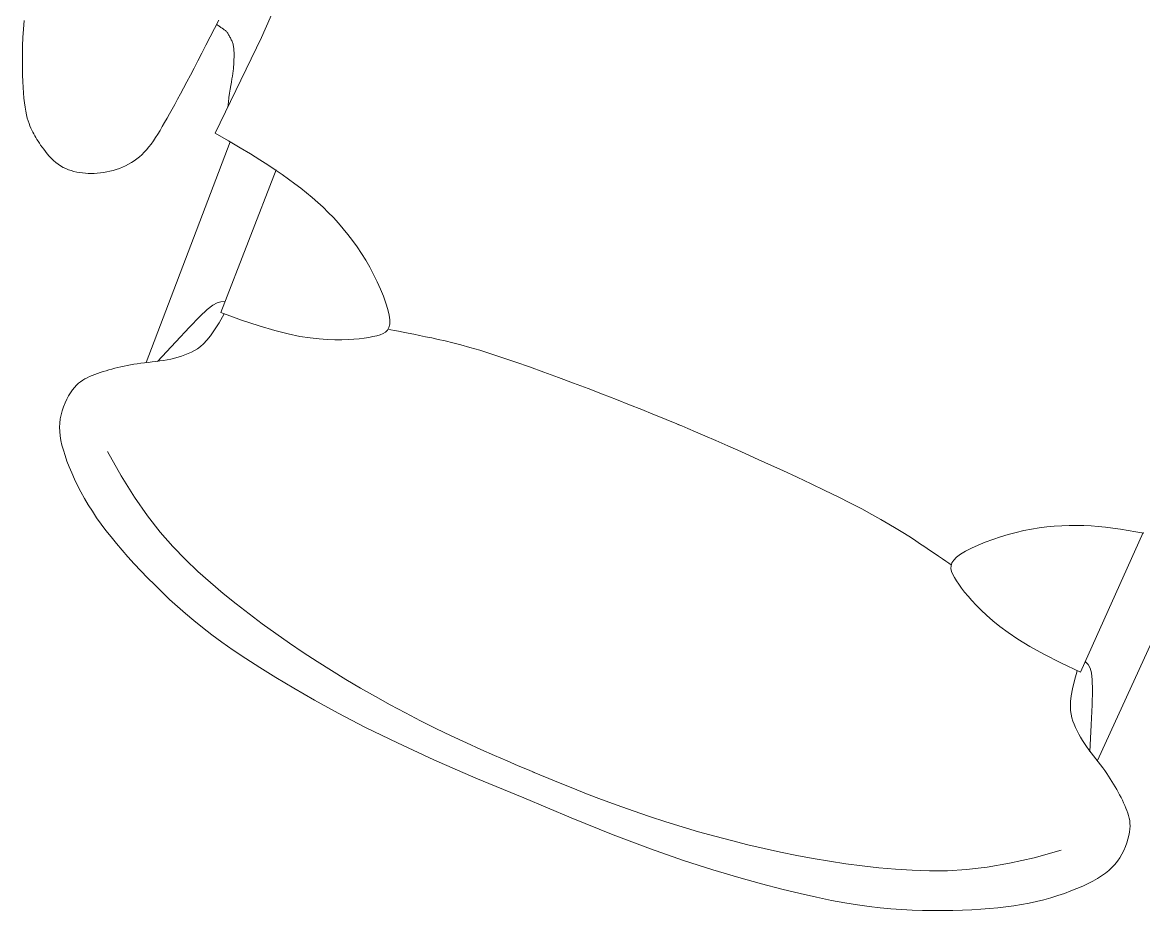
# Model space of a CAD drawing. Header units: millimetres. Extents: x 580 to 1830, y 656 to 1501.
# Drawn here: x 657.77 to 674.58, y 1296.35 to 1309.67 of the extents above; entities that cross this region are included whole.
import ezdxf

# ---------------------------------------------------------------- set-up
doc = ezdxf.new("R2010")
doc.units = ezdxf.units.MM
doc.layers.add('mobiliario', color=253, linetype='Continuous', lineweight=15)

# ---------------------------------------------------------------- blocks, each defined once
blk = doc.blocks.new('bloque nuevo reunion')
at = {"color": 253}
for p, q in [((0.92395, -2.02533, 0), (0.89425, -2.09389, 0)), ((0.80779, -2.09082, 0), (0.80802, -2.08767, 0)), ((0.87868, -2.08757, 0), (0.87711, -2.0906, 0)), ((0.80763, -2.09388, 0), (0.80779, -2.09082, 0)), ((0.87711, -2.0906, 0), (0.87556, -2.09362, 0)), ((0.87793, -2.08902, 0), (0.87818, -2.08922, 0)), ((0.87818, -2.08922, 0), (0.87844, -2.08942, 0)), ((0.87844, -2.08942, 0), (0.87869, -2.08962, 0)), ((0.87869, -2.08962, 0), (0.87894, -2.08981, 0)), ((0.87894, -2.08981, 0), (0.87919, -2.08999, 0)), ((0.87919, -2.08999, 0), (0.87943, -2.09016, 0)), ((0.87943, -2.09016, 0), (0.87966, -2.09032, 0)), ((0.87966, -2.09032, 0), (0.87989, -2.09047, 0)), ((0.87989, -2.09047, 0), (0.88011, -2.09061, 0)), ((0.88011, -2.09061, 0), (0.88032, -2.09074, 0)), ((0.88032, -2.09074, 0), (0.88052, -2.09087, 0)), ((0.88052, -2.09087, 0), (0.88072, -2.091, 0)), ((0.88072, -2.091, 0), (0.88091, -2.09113, 0)), ((0.88091, -2.09113, 0), (0.8811, -2.09127, 0)), ((0.8811, -2.09127, 0), (0.88128, -2.09143, 0)), ((0.88128, -2.09143, 0), (0.88145, -2.09161, 0)), ((0.88145, -2.09161, 0), (0.88163, -2.09181, 0)), ((0.88163, -2.09181, 0), (0.8818, -2.09203, 0)), ((0.8818, -2.09203, 0), (0.88196, -2.09227, 0)), ((0.80751, -2.09684, 0), (0.80763, -2.09388, 0)), ((0.87556, -2.09362, 0), (0.87404, -2.09659, 0)), ((0.89425, -2.09389, 0), (0.87745, -2.12859, 0)), ((0.88196, -2.09227, 0), (0.88212, -2.09253, 0)), ((0.88212, -2.09253, 0), (0.88229, -2.09281, 0)), ((0.88229, -2.09281, 0), (0.88245, -2.09309, 0)), ((0.88245, -2.09309, 0), (0.88261, -2.09339, 0)), ((0.88261, -2.09339, 0), (0.88277, -2.09369, 0)), ((0.88277, -2.09369, 0), (0.88293, -2.09399, 0)), ((0.88293, -2.09399, 0), (0.88309, -2.0943, 0)), ((0.88309, -2.0943, 0), (0.88324, -2.09462, 0)), ((0.88324, -2.09462, 0), (0.88339, -2.09494, 0)), ((0.88339, -2.09494, 0), (0.88353, -2.09527, 0)), ((0.88353, -2.09527, 0), (0.88367, -2.0956, 0)), ((0.88367, -2.0956, 0), (0.88378, -2.09594, 0)), ((0.88378, -2.09594, 0), (0.88389, -2.09629, 0)), ((0.80743, -2.10243, 0), (0.80745, -2.0997, 0)), ((0.80745, -2.0997, 0), (0.80751, -2.09684, 0)), ((0.87255, -2.09949, 0), (0.87111, -2.1023, 0)), ((0.87404, -2.09659, 0), (0.87255, -2.09949, 0)), ((0.88389, -2.09629, 0), (0.88398, -2.09665, 0)), ((0.88398, -2.09665, 0), (0.88405, -2.09701, 0)), ((0.88405, -2.09701, 0), (0.88411, -2.09737, 0)), ((0.88411, -2.09737, 0), (0.88415, -2.09774, 0)), ((0.88415, -2.09774, 0), (0.88419, -2.0981, 0)), ((0.88419, -2.0981, 0), (0.88421, -2.09845, 0)), ((0.88421, -2.09845, 0), (0.88423, -2.0988, 0)), ((0.88423, -2.0988, 0), (0.88425, -2.09914, 0)), ((0.88425, -2.09914, 0), (0.88425, -2.09947, 0)), ((0.88425, -2.09947, 0), (0.88426, -2.0998, 0)), ((0.88426, -2.10012, 0), (0.88425, -2.10046, 0)), ((0.88426, -2.0998, 0), (0.88426, -2.10012, 0)), ((0.80745, -2.10503, 0), (0.80743, -2.10243, 0)), ((0.87111, -2.1023, 0), (0.86972, -2.105, 0)), ((0.88412, -2.10374, 0), (0.88407, -2.10442, 0)), ((0.88416, -2.10313, 0), (0.88412, -2.10374, 0)), ((0.88419, -2.10257, 0), (0.88416, -2.10313, 0)), ((0.88421, -2.10207, 0), (0.88419, -2.10257, 0)), ((0.88422, -2.10161, 0), (0.88421, -2.10207, 0)), ((0.88424, -2.1012, 0), (0.88422, -2.10161, 0)), ((0.88425, -2.10082, 0), (0.88424, -2.1012, 0)), ((0.88425, -2.10046, 0), (0.88425, -2.10082, 0)), ((0.8075, -2.10749, 0), (0.80745, -2.10503, 0)), ((0.80757, -2.1098, 0), (0.8075, -2.10749, 0)), ((0.86839, -2.10756, 0), (0.86714, -2.10995, 0)), ((0.86972, -2.105, 0), (0.86839, -2.10756, 0)), ((0.88366, -2.10782, 0), (0.88349, -2.10887, 0)), ((0.8838, -2.10686, 0), (0.88366, -2.10782, 0)), ((0.88392, -2.10597, 0), (0.8838, -2.10686, 0)), ((0.88401, -2.10516, 0), (0.88392, -2.10597, 0)), ((0.88407, -2.10442, 0), (0.88401, -2.10516, 0)), ((0.80768, -2.11196, 0), (0.80757, -2.1098, 0)), ((0.80781, -2.11398, 0), (0.80768, -2.11196, 0)), ((0.86595, -2.1122, 0), (0.86482, -2.1143, 0)), ((0.86714, -2.10995, 0), (0.86595, -2.1122, 0)), ((0.88307, -2.11125, 0), (0.88285, -2.11259, 0)), ((0.88329, -2.11001, 0), (0.88307, -2.11125, 0)), ((0.88349, -2.10887, 0), (0.88329, -2.11001, 0)), ((0.80797, -2.11586, 0), (0.80781, -2.11398, 0)), ((0.80816, -2.11758, 0), (0.80797, -2.11586, 0)), ((0.86374, -2.11628, 0), (0.86272, -2.11814, 0)), ((0.86482, -2.1143, 0), (0.86374, -2.11628, 0)), ((0.8824, -2.11562, 0), (0.88219, -2.11733, 0)), ((0.88262, -2.11404, 0), (0.8824, -2.11562, 0)), ((0.88285, -2.11259, 0), (0.88262, -2.11404, 0)), ((0.80837, -2.11917, 0), (0.80816, -2.11758, 0)), ((0.80862, -2.12061, 0), (0.80837, -2.11917, 0)), ((0.86175, -2.1199, 0), (0.86081, -2.12157, 0)), ((0.86272, -2.11814, 0), (0.86175, -2.1199, 0)), ((0.88219, -2.11733, 0), (0.88201, -2.11917, 0)), ((0.80888, -2.1219, 0), (0.80862, -2.12061, 0)), ((0.80918, -2.12307, 0), (0.80888, -2.1219, 0)), ((0.80949, -2.12412, 0), (0.80918, -2.12307, 0)), ((0.80982, -2.12507, 0), (0.80949, -2.12412, 0)), ((0.85992, -2.12317, 0), (0.85905, -2.1247, 0)), ((0.86081, -2.12157, 0), (0.85992, -2.12317, 0)), ((0.81016, -2.12594, 0), (0.80982, -2.12507, 0)), ((0.81051, -2.12674, 0), (0.81016, -2.12594, 0)), ((0.81087, -2.12748, 0), (0.81051, -2.12674, 0)), ((0.81122, -2.12819, 0), (0.81087, -2.12748, 0)), ((0.81158, -2.12886, 0), (0.81122, -2.12819, 0)), ((0.85739, -2.12757, 0), (0.85658, -2.1289, 0)), ((0.85821, -2.12617, 0), (0.85739, -2.12757, 0)), ((0.85905, -2.1247, 0), (0.85821, -2.12617, 0)), ((0.87745, -2.12859, 0), (0.88225, -2.13137, 0)), ((0.81194, -2.12953, 0), (0.81158, -2.12886, 0)), ((0.81232, -2.13018, 0), (0.81194, -2.12953, 0)), ((0.81271, -2.13084, 0), (0.81232, -2.13018, 0)), ((0.81313, -2.1315, 0), (0.81271, -2.13084, 0)), ((0.81357, -2.13219, 0), (0.81313, -2.1315, 0)), ((0.81405, -2.1329, 0), (0.81357, -2.13219, 0)), ((0.88282, -2.13167, 0), (0.85233, -2.21184, 0)), ((0.85417, -2.13251, 0), (0.85336, -2.13358, 0)), ((0.85498, -2.13138, 0), (0.85417, -2.13251, 0)), ((0.85578, -2.13017, 0), (0.85498, -2.13138, 0)), ((0.85658, -2.1289, 0), (0.85578, -2.13017, 0)), ((0.88225, -2.13137, 0), (0.88649, -2.13387, 0)), ((0.81458, -2.13364, 0), (0.81405, -2.1329, 0)), ((0.81515, -2.13443, 0), (0.81458, -2.13364, 0)), ((0.81577, -2.13524, 0), (0.81515, -2.13443, 0)), ((0.81643, -2.13606, 0), (0.81577, -2.13524, 0)), ((0.81714, -2.13689, 0), (0.81643, -2.13606, 0)), ((0.8508, -2.13639, 0), (0.84989, -2.1372, 0)), ((0.85167, -2.13552, 0), (0.8508, -2.13639, 0)), ((0.85252, -2.13458, 0), (0.85167, -2.13552, 0)), ((0.85336, -2.13358, 0), (0.85252, -2.13458, 0)), ((0.88649, -2.13387, 0), (0.89024, -2.13613, 0)), ((0.89024, -2.13613, 0), (0.89356, -2.1382, 0)), ((0.81789, -2.1377, 0), (0.81714, -2.13689, 0)), ((0.81868, -2.13847, 0), (0.81789, -2.1377, 0)), ((0.8195, -2.1392, 0), (0.81868, -2.13847, 0)), ((0.82036, -2.13987, 0), (0.8195, -2.1392, 0)), ((0.82125, -2.14046, 0), (0.82036, -2.13987, 0)), ((0.82218, -2.14099, 0), (0.82125, -2.14046, 0)), ((0.8449, -2.14041, 0), (0.84379, -2.1409, 0)), ((0.84597, -2.13987, 0), (0.8449, -2.14041, 0)), ((0.847, -2.13928, 0), (0.84597, -2.13987, 0)), ((0.848, -2.13864, 0), (0.847, -2.13928, 0)), ((0.84896, -2.13795, 0), (0.848, -2.13864, 0)), ((0.84989, -2.1372, 0), (0.84896, -2.13795, 0)), ((0.89356, -2.1382, 0), (0.89653, -2.14011, 0)), ((0.89653, -2.14011, 0), (0.89922, -2.1419, 0)), ((0.82313, -2.14144, 0), (0.82218, -2.14099, 0)), ((0.8241, -2.14183, 0), (0.82313, -2.14144, 0)), ((0.82509, -2.14216, 0), (0.8241, -2.14183, 0)), ((0.82611, -2.14245, 0), (0.82509, -2.14216, 0)), ((0.82713, -2.14268, 0), (0.82611, -2.14245, 0)), ((0.82817, -2.14286, 0), (0.82713, -2.14268, 0)), ((0.82922, -2.14301, 0), (0.82817, -2.14286, 0)), ((0.83027, -2.14312, 0), (0.82922, -2.14301, 0)), ((0.83134, -2.14318, 0), (0.83027, -2.14312, 0)), ((0.83242, -2.1432, 0), (0.83134, -2.14318, 0)), ((0.83351, -2.14318, 0), (0.83242, -2.1432, 0)), ((0.83462, -2.14312, 0), (0.83351, -2.14318, 0)), ((0.83574, -2.14301, 0), (0.83462, -2.14312, 0)), ((0.83687, -2.14285, 0), (0.83574, -2.14301, 0)), ((0.83803, -2.14265, 0), (0.83687, -2.14285, 0)), ((0.83919, -2.14239, 0), (0.83803, -2.14265, 0)), ((0.84035, -2.14209, 0), (0.83919, -2.14239, 0)), ((0.84151, -2.14174, 0), (0.84035, -2.14209, 0)), ((0.84266, -2.14135, 0), (0.84151, -2.14174, 0)), ((0.84379, -2.1409, 0), (0.84266, -2.14135, 0)), ((0.8795, -2.19374, 0), (0.89957, -2.14192, 0)), ((0.89922, -2.1419, 0), (0.90169, -2.14361, 0)), ((0.90169, -2.14361, 0), (0.90402, -2.14528, 0)), ((0.90402, -2.14528, 0), (0.90627, -2.14694, 0)), ((0.90627, -2.14694, 0), (0.90845, -2.1486, 0)), ((0.90845, -2.1486, 0), (0.91056, -2.15028, 0)), ((0.91056, -2.15028, 0), (0.91261, -2.15198, 0)), ((0.91261, -2.15198, 0), (0.91461, -2.15372, 0)), ((0.91461, -2.15372, 0), (0.91655, -2.1555, 0)), ((0.91655, -2.1555, 0), (0.91845, -2.15734, 0)), ((0.91845, -2.15734, 0), (0.92031, -2.15924, 0)), ((0.92031, -2.15924, 0), (0.92212, -2.16121, 0)), ((0.92212, -2.16121, 0), (0.92389, -2.16326, 0)), ((0.92389, -2.16326, 0), (0.92562, -2.16539, 0)), ((0.92562, -2.16539, 0), (0.92731, -2.1676, 0)), ((0.92731, -2.1676, 0), (0.92894, -2.16989, 0)), ((0.92894, -2.16989, 0), (0.93051, -2.17227, 0)), ((0.93051, -2.17227, 0), (0.93204, -2.17472, 0)), ((0.93204, -2.17472, 0), (0.9335, -2.17727, 0)), ((0.9335, -2.17727, 0), (0.93489, -2.1799, 0)), ((0.93489, -2.1799, 0), (0.9362, -2.18256, 0)), ((0.9362, -2.18256, 0), (0.9374, -2.18521, 0)), ((0.9374, -2.18521, 0), (0.93845, -2.18779, 0)), ((0.88106, -2.18971, 0), (0.8795, -2.18982, 0)), ((0.93845, -2.18779, 0), (0.93934, -2.19025, 0)), ((0.87452, -2.19258, 0), (0.87181, -2.19517, 0)), ((0.87651, -2.191, 0), (0.87452, -2.19258, 0)), ((0.87808, -2.19016, 0), (0.87651, -2.191, 0)), ((0.8795, -2.18982, 0), (0.87808, -2.19016, 0)), ((0.88692, -2.19644, 0), (0.8795, -2.19374, 0)), ((0.93934, -2.19025, 0), (0.94004, -2.19255, 0)), ((0.94004, -2.19255, 0), (0.94052, -2.19462, 0)), ((0.87181, -2.19517, 0), (0.8681, -2.19902, 0)), ((0.87717, -2.20001, 0), (0.87881, -2.19739, 0)), ((0.87881, -2.19739, 0), (0.88068, -2.19418, 0)), ((0.89339, -2.19859, 0), (0.88692, -2.19644, 0)), ((0.94052, -2.19462, 0), (0.94077, -2.19641, 0)), ((0.94077, -2.19641, 0), (0.94075, -2.1979, 0)), ((0.8681, -2.19902, 0), (0.86309, -2.20438, 0)), ((0.87571, -2.20211, 0), (0.87717, -2.20001, 0)), ((0.89902, -2.20024, 0), (0.89339, -2.19859, 0)), ((0.9039, -2.20147, 0), (0.89902, -2.20024, 0)), ((0.90815, -2.20235, 0), (0.9039, -2.20147, 0)), ((0.93729, -2.2018, 0), (0.93605, -2.20215, 0)), ((0.93837, -2.20136, 0), (0.93729, -2.2018, 0)), ((0.93928, -2.20079, 0), (0.93837, -2.20136, 0)), ((0.93999, -2.20005, 0), (0.93928, -2.20079, 0)), ((0.94048, -2.1991, 0), (0.93999, -2.20005, 0)), ((0.94014, -2.19975, 0), (0.9412, -2.19996, 0)), ((0.94075, -2.1979, 0), (0.94048, -2.1991, 0)), ((0.9412, -2.19996, 0), (0.94249, -2.20021, 0)), ((0.94249, -2.20021, 0), (0.94398, -2.20051, 0)), ((0.94398, -2.20051, 0), (0.94566, -2.20084, 0)), ((0.94566, -2.20084, 0), (0.9475, -2.20121, 0)), ((0.9475, -2.20121, 0), (0.94948, -2.20161, 0)), ((0.94948, -2.20161, 0), (0.95157, -2.20203, 0)), ((0.86309, -2.20438, 0), (0.8565, -2.21151, 0)), ((0.87206, -2.20606, 0), (0.87319, -2.20505, 0)), ((0.87319, -2.20505, 0), (0.87439, -2.20376, 0)), ((0.87439, -2.20376, 0), (0.87571, -2.20211, 0)), ((0.91187, -2.20293, 0), (0.90815, -2.20235, 0)), ((0.91515, -2.20329, 0), (0.91187, -2.20293, 0)), ((0.91811, -2.20348, 0), (0.91515, -2.20329, 0)), ((0.92083, -2.20357, 0), (0.91811, -2.20348, 0)), ((0.92334, -2.20358, 0), (0.92083, -2.20357, 0)), ((0.92565, -2.20352, 0), (0.92334, -2.20358, 0)), ((0.92777, -2.20339, 0), (0.92565, -2.20352, 0)), ((0.92973, -2.20321, 0), (0.92777, -2.20339, 0)), ((0.93152, -2.20299, 0), (0.92973, -2.20321, 0)), ((0.93316, -2.20273, 0), (0.93152, -2.20299, 0)), ((0.93467, -2.20245, 0), (0.93316, -2.20273, 0)), ((0.93605, -2.20215, 0), (0.93467, -2.20245, 0)), ((0.95157, -2.20203, 0), (0.95375, -2.20248, 0)), ((0.95375, -2.20248, 0), (0.956, -2.20294, 0)), ((0.956, -2.20294, 0), (0.95837, -2.20345, 0)), ((0.95837, -2.20345, 0), (0.96089, -2.20402, 0)), ((0.96089, -2.20402, 0), (0.96362, -2.20468, 0)), ((0.96362, -2.20468, 0), (0.96659, -2.20545, 0)), ((0.96659, -2.20545, 0), (0.96985, -2.20636, 0)), ((0.86267, -2.21027, 0), (0.86395, -2.20993, 0)), ((0.86395, -2.20993, 0), (0.8652, -2.20954, 0)), ((0.8652, -2.20954, 0), (0.86642, -2.20911, 0)), ((0.86642, -2.20911, 0), (0.86761, -2.20863, 0)), ((0.86761, -2.20863, 0), (0.86876, -2.20809, 0)), ((0.86876, -2.20809, 0), (0.86988, -2.2075, 0)), ((0.86988, -2.2075, 0), (0.87097, -2.20685, 0)), ((0.87097, -2.20685, 0), (0.87206, -2.20606, 0)), ((0.96985, -2.20636, 0), (0.97345, -2.20742, 0)), ((0.97345, -2.20742, 0), (0.97743, -2.20866, 0)), ((0.97743, -2.20866, 0), (0.98182, -2.21011, 0)), ((0.83991, -2.21424, 0), (0.84099, -2.21395, 0)), ((0.84099, -2.21395, 0), (0.84208, -2.21368, 0)), ((0.84208, -2.21368, 0), (0.84318, -2.21342, 0)), ((0.84318, -2.21342, 0), (0.84431, -2.21317, 0)), ((0.84431, -2.21317, 0), (0.84546, -2.21293, 0)), ((0.84546, -2.21293, 0), (0.84664, -2.21271, 0)), ((0.84664, -2.21271, 0), (0.84785, -2.2125, 0)), ((0.84785, -2.2125, 0), (0.84911, -2.21231, 0)), ((0.84911, -2.21231, 0), (0.8504, -2.21214, 0)), ((0.8504, -2.21214, 0), (0.85174, -2.21198, 0)), ((0.85174, -2.21198, 0), (0.8531, -2.21182, 0)), ((0.8531, -2.21182, 0), (0.85449, -2.21165, 0)), ((0.85449, -2.21165, 0), (0.85588, -2.21148, 0)), ((0.85588, -2.21148, 0), (0.85727, -2.21129, 0)), ((0.85727, -2.21129, 0), (0.85865, -2.21108, 0)), ((0.85865, -2.21108, 0), (0.86002, -2.21085, 0)), ((0.86002, -2.21085, 0), (0.86136, -2.21058, 0)), ((0.86136, -2.21058, 0), (0.86267, -2.21027, 0)), ((0.98182, -2.21011, 0), (0.98656, -2.21172, 0)), ((0.98656, -2.21172, 0), (0.99157, -2.21348, 0)), ((0.99157, -2.21348, 0), (0.99677, -2.21535, 0)), ((0.82932, -2.21828, 0), (0.83012, -2.2178, 0)), ((0.83012, -2.2178, 0), (0.83096, -2.21737, 0)), ((0.83096, -2.21737, 0), (0.83183, -2.21697, 0)), ((0.83183, -2.21697, 0), (0.83274, -2.21658, 0)), ((0.83274, -2.21658, 0), (0.83369, -2.21621, 0)), ((0.83369, -2.21621, 0), (0.83467, -2.21585, 0)), ((0.83467, -2.21585, 0), (0.83568, -2.2155, 0)), ((0.83568, -2.2155, 0), (0.83672, -2.21517, 0)), ((0.83672, -2.21517, 0), (0.83777, -2.21485, 0)), ((0.83777, -2.21485, 0), (0.83883, -2.21454, 0)), ((0.83883, -2.21454, 0), (0.83991, -2.21424, 0)), ((0.99677, -2.21535, 0), (1.0021, -2.21731, 0)), ((1.0021, -2.21731, 0), (1.00748, -2.21931, 0)), ((0.8249, -2.22283, 0), (0.82562, -2.2218, 0)), ((0.82562, -2.2218, 0), (0.82634, -2.22089, 0)), ((0.82634, -2.22089, 0), (0.82706, -2.2201, 0)), ((0.82706, -2.2201, 0), (0.8278, -2.21941, 0)), ((0.8278, -2.21941, 0), (0.82855, -2.21881, 0)), ((0.82855, -2.21881, 0), (0.82932, -2.21828, 0)), ((1.00748, -2.21931, 0), (1.01282, -2.22134, 0)), ((1.01282, -2.22134, 0), (1.01805, -2.22335, 0)), ((0.82291, -2.22654, 0), (0.82354, -2.22521, 0)), ((0.82354, -2.22521, 0), (0.8242, -2.22397, 0)), ((0.8242, -2.22397, 0), (0.8249, -2.22283, 0)), ((1.01805, -2.22335, 0), (1.02309, -2.22532, 0)), ((1.02309, -2.22532, 0), (1.02787, -2.22721, 0)), ((0.82146, -2.23085, 0), (0.82186, -2.22937, 0)), ((0.82186, -2.22937, 0), (0.82235, -2.22793, 0)), ((0.82235, -2.22793, 0), (0.82291, -2.22654, 0)), ((1.02787, -2.22721, 0), (1.03229, -2.22897, 0)), ((1.03229, -2.22897, 0), (1.03627, -2.23058, 0)), ((0.82091, -2.23536, 0), (0.82098, -2.23384, 0)), ((0.82098, -2.23384, 0), (0.82116, -2.23234, 0)), ((0.82116, -2.23234, 0), (0.82146, -2.23085, 0)), ((1.03627, -2.23058, 0), (1.03973, -2.23199, 0)), ((1.03973, -2.23199, 0), (1.04259, -2.23316, 0)), ((1.04259, -2.23316, 0), (1.04475, -2.23405, 0)), ((1.04475, -2.23405, 0), (1.04614, -2.23463, 0)), ((1.04679, -2.2349, 0), (1.0454, -2.23432, 0)), ((0.82096, -2.23691, 0), (0.82091, -2.23536, 0)), ((0.82112, -2.2385, 0), (0.82096, -2.23691, 0)), ((0.8214, -2.24016, 0), (0.82112, -2.2385, 0)), ((1.04894, -2.23582, 0), (1.04679, -2.2349, 0)), ((1.05178, -2.23703, 0), (1.04894, -2.23582, 0)), ((1.05521, -2.23851, 0), (1.05178, -2.23703, 0)), ((1.05915, -2.24022, 0), (1.05521, -2.23851, 0)), ((0.82179, -2.24188, 0), (0.8214, -2.24016, 0)), ((0.82228, -2.24369, 0), (0.82179, -2.24188, 0)), ((1.06352, -2.24212, 0), (1.05915, -2.24022, 0)), ((1.06821, -2.2442, 0), (1.06352, -2.24212, 0)), ((0.82289, -2.2456, 0), (0.82228, -2.24369, 0)), ((0.8236, -2.24763, 0), (0.82289, -2.2456, 0)), ((0.83837, -2.24412, 0), (0.84332, -2.25298, 0)), ((1.07315, -2.24641, 0), (1.06821, -2.2442, 0)), ((1.07826, -2.24872, 0), (1.07315, -2.24641, 0)), ((0.82442, -2.24975, 0), (0.8236, -2.24763, 0)), ((0.82534, -2.25195, 0), (0.82442, -2.24975, 0)), ((1.08345, -2.25111, 0), (1.07826, -2.24872, 0)), ((0.82636, -2.25421, 0), (0.82534, -2.25195, 0)), ((0.82747, -2.25652, 0), (0.82636, -2.25421, 0)), ((0.84332, -2.25298, 0), (0.84813, -2.26072, 0)), ((1.08865, -2.25353, 0), (1.08345, -2.25111, 0)), ((1.09378, -2.25595, 0), (1.08865, -2.25353, 0)), ((0.82868, -2.25886, 0), (0.82747, -2.25652, 0)), ((0.82997, -2.26121, 0), (0.82868, -2.25886, 0)), ((1.09877, -2.25835, 0), (1.09378, -2.25595, 0)), ((1.10354, -2.26068, 0), (1.09877, -2.25835, 0)), ((0.83135, -2.26356, 0), (0.82997, -2.26121, 0)), ((0.84813, -2.26072, 0), (0.85283, -2.26749, 0)), ((1.10802, -2.26292, 0), (1.10354, -2.26068, 0)), ((1.11212, -2.26503, 0), (1.10802, -2.26292, 0)), ((0.83282, -2.26589, 0), (0.83135, -2.26356, 0)), ((0.83437, -2.2682, 0), (0.83282, -2.26589, 0)), ((1.1158, -2.267, 0), (1.11212, -2.26503, 0)), ((1.11909, -2.26881, 0), (1.1158, -2.267, 0)), ((0.83602, -2.27051, 0), (0.83437, -2.2682, 0)), ((0.83776, -2.27283, 0), (0.83602, -2.27051, 0)), ((0.85283, -2.26749, 0), (0.85745, -2.27343, 0)), ((1.12202, -2.2705, 0), (1.11909, -2.26881, 0)), ((1.12465, -2.27208, 0), (1.12202, -2.2705, 0)), ((1.18474, -2.27112, 0), (1.18204, -2.2713, 0)), ((1.18742, -2.27103, 0), (1.18474, -2.27112, 0)), ((1.19008, -2.27102, 0), (1.18742, -2.27103, 0)), ((1.19272, -2.27108, 0), (1.19008, -2.27102, 0)), ((1.19536, -2.27121, 0), (1.19272, -2.27108, 0)), ((0.8396, -2.27517, 0), (0.83776, -2.27283, 0)), ((0.84154, -2.27754, 0), (0.8396, -2.27517, 0)), ((0.85745, -2.27343, 0), (0.86202, -2.27869, 0)), ((1.12704, -2.27355, 0), (1.12465, -2.27208, 0)), ((1.12921, -2.27495, 0), (1.12704, -2.27355, 0)), ((1.13124, -2.27628, 0), (1.12921, -2.27495, 0)), ((1.16247, -2.27514, 0), (1.15966, -2.27608, 0)), ((1.16532, -2.27429, 0), (1.16247, -2.27514, 0)), ((1.16816, -2.27354, 0), (1.16532, -2.27429, 0)), ((1.17098, -2.2729, 0), (1.16816, -2.27354, 0)), ((1.17378, -2.27236, 0), (1.17098, -2.2729, 0)), ((1.17655, -2.27191, 0), (1.17378, -2.27236, 0)), ((1.17931, -2.27156, 0), (1.17655, -2.27191, 0)), ((1.18204, -2.2713, 0), (1.17931, -2.27156, 0)), ((1.19149, -2.32431, 0), (1.21432, -2.27364, 0)), ((1.19799, -2.27142, 0), (1.19536, -2.27121, 0)), ((1.20065, -2.27168, 0), (1.19799, -2.27142, 0)), ((1.20333, -2.27201, 0), (1.20065, -2.27168, 0)), ((1.20604, -2.27239, 0), (1.20333, -2.27201, 0)), ((1.2088, -2.27283, 0), (1.20604, -2.27239, 0)), ((1.21162, -2.27332, 0), (1.2088, -2.27283, 0)), ((1.21457, -2.27388, 0), (1.21162, -2.27332, 0)), ((0.84359, -2.27994, 0), (0.84154, -2.27754, 0)), ((0.86202, -2.27869, 0), (0.86657, -2.28341, 0)), ((1.13315, -2.27756, 0), (1.13124, -2.27628, 0)), ((1.135, -2.2788, 0), (1.13315, -2.27756, 0)), ((1.13677, -2.27999, 0), (1.135, -2.2788, 0)), ((1.15197, -2.27924, 0), (1.14985, -2.28035, 0)), ((1.15435, -2.27815, 0), (1.15197, -2.27924, 0)), ((1.15693, -2.27709, 0), (1.15435, -2.27815, 0)), ((1.15966, -2.27608, 0), (1.15693, -2.27709, 0)), ((1.23337, -2.27838, 0), (1.19766, -2.35637, 0)), ((0.84574, -2.28239, 0), (0.84359, -2.27994, 0)), ((0.84801, -2.2849, 0), (0.84574, -2.28239, 0)), ((1.13844, -2.28112, 0), (1.13677, -2.27999, 0)), ((1.13999, -2.28217, 0), (1.13844, -2.28112, 0)), ((1.14141, -2.28313, 0), (1.13999, -2.28217, 0)), ((1.14267, -2.28399, 0), (1.14141, -2.28313, 0)), ((1.14658, -2.28255, 0), (1.14554, -2.28361, 0)), ((1.14803, -2.28146, 0), (1.14658, -2.28255, 0)), ((1.14985, -2.28035, 0), (1.14803, -2.28146, 0)), ((0.85039, -2.28745, 0), (0.84801, -2.2849, 0)), ((0.86657, -2.28341, 0), (0.87111, -2.28772, 0)), ((1.14376, -2.28473, 0), (1.14267, -2.28399, 0)), ((1.14465, -2.28534, 0), (1.14376, -2.28473, 0)), ((1.14454, -2.28566, 0), (1.14451, -2.28668, 0)), ((1.14451, -2.28668, 0), (1.14474, -2.28773, 0)), ((1.14487, -2.28464, 0), (1.14454, -2.28566, 0)), ((1.14554, -2.28361, 0), (1.14487, -2.28464, 0)), ((0.85288, -2.29003, 0), (0.85039, -2.28745, 0)), ((0.85545, -2.29264, 0), (0.85288, -2.29003, 0)), ((0.87111, -2.28772, 0), (0.87568, -2.29177, 0)), ((1.14474, -2.28773, 0), (1.14519, -2.28881, 0)), ((1.14519, -2.28881, 0), (1.14581, -2.28994, 0)), ((1.14581, -2.28994, 0), (1.14656, -2.29113, 0)), ((1.14656, -2.29113, 0), (1.14742, -2.2924, 0)), ((0.85812, -2.29525, 0), (0.85545, -2.29264, 0)), ((0.86088, -2.29786, 0), (0.85812, -2.29525, 0)), ((0.87568, -2.29177, 0), (0.8803, -2.29568, 0)), ((1.14742, -2.2924, 0), (1.14839, -2.29375, 0)), ((1.14839, -2.29375, 0), (1.14949, -2.29519, 0)), ((1.14949, -2.29519, 0), (1.15073, -2.2967, 0)), ((0.86371, -2.30045, 0), (0.86088, -2.29786, 0)), ((0.8803, -2.29568, 0), (0.88498, -2.29948, 0)), ((0.88498, -2.29948, 0), (0.88972, -2.30317, 0)), ((1.15073, -2.2967, 0), (1.15213, -2.29831, 0)), ((1.15213, -2.29831, 0), (1.15371, -2.3, 0)), ((0.86662, -2.30302, 0), (0.86371, -2.30045, 0)), ((0.86962, -2.30555, 0), (0.86662, -2.30302, 0)), ((0.88972, -2.30317, 0), (0.89452, -2.30677, 0)), ((1.15371, -2.3, 0), (1.15548, -2.30178, 0)), ((1.15548, -2.30178, 0), (1.15745, -2.30365, 0)), ((1.15745, -2.30365, 0), (1.15967, -2.30562, 0)), ((0.87276, -2.3081, 0), (0.86962, -2.30555, 0)), ((0.89452, -2.30677, 0), (0.89939, -2.31029, 0)), ((1.15967, -2.30562, 0), (1.16223, -2.30771, 0)), ((1.16223, -2.30771, 0), (1.16525, -2.30994, 0)), ((0.87614, -2.3107, 0), (0.87276, -2.3081, 0)), ((0.87983, -2.3134, 0), (0.87614, -2.3107, 0)), ((0.89939, -2.31029, 0), (0.90433, -2.31373, 0)), ((1.16525, -2.30994, 0), (1.16885, -2.31236, 0)), ((0.88392, -2.31626, 0), (0.87983, -2.3134, 0)), ((0.90433, -2.31373, 0), (0.90934, -2.31711, 0)), ((1.16885, -2.31236, 0), (1.17316, -2.31497, 0)), ((1.17316, -2.31497, 0), (1.17829, -2.31782, 0)), ((0.8885, -2.31931, 0), (0.88392, -2.31626, 0)), ((0.89364, -2.32261, 0), (0.8885, -2.31931, 0)), ((0.90934, -2.31711, 0), (0.91443, -2.32043, 0)), ((1.17829, -2.31782, 0), (1.18436, -2.32092, 0)), ((0.89943, -2.32621, 0), (0.89364, -2.32261, 0)), ((0.91443, -2.32043, 0), (0.91961, -2.32369, 0)), ((0.91961, -2.32369, 0), (0.92485, -2.3269, 0)), ((1.18436, -2.32092, 0), (1.19149, -2.32431, 0)), ((1.19035, -2.32378, 0), (1.18937, -2.32737, 0)), ((1.19327, -2.32037, 0), (1.19429, -2.32156, 0)), ((1.19429, -2.32156, 0), (1.19504, -2.32281, 0)), ((1.19504, -2.32281, 0), (1.19554, -2.32451, 0)), ((0.90597, -2.33015, 0), (0.89943, -2.32621, 0)), ((0.92485, -2.3269, 0), (0.93017, -2.33005, 0)), ((1.18937, -2.32737, 0), (1.18866, -2.33038, 0)), ((1.19554, -2.32451, 0), (1.19581, -2.32705, 0)), ((1.19581, -2.32705, 0), (1.19587, -2.33079, 0)), ((0.91344, -2.33446, 0), (0.90597, -2.33015, 0)), ((0.93017, -2.33005, 0), (0.93555, -2.33313, 0)), ((1.18866, -2.33038, 0), (1.18819, -2.33289, 0)), ((1.19587, -2.33079, 0), (1.19573, -2.33614, 0)), ((0.92206, -2.33918, 0), (0.91344, -2.33446, 0)), ((0.93555, -2.33313, 0), (0.94098, -2.33615, 0)), ((0.94098, -2.33615, 0), (0.94646, -2.33909, 0)), ((1.18794, -2.33499, 0), (1.18786, -2.33675, 0)), ((1.18819, -2.33289, 0), (1.18794, -2.33499, 0)), ((1.19573, -2.33614, 0), (1.19543, -2.34347, 0)), ((0.93203, -2.34433, 0), (0.92206, -2.33918, 0)), ((0.94646, -2.33909, 0), (0.95198, -2.34195, 0)), ((1.18786, -2.33675, 0), (1.18794, -2.33826, 0)), ((1.18794, -2.33826, 0), (1.18814, -2.33959, 0)), ((1.18814, -2.33959, 0), (1.18844, -2.34083, 0)), ((0.94355, -2.34996, 0), (0.93203, -2.34433, 0)), ((0.95198, -2.34195, 0), (0.95754, -2.34473, 0)), ((1.18844, -2.34083, 0), (1.18881, -2.34204, 0)), ((1.18881, -2.34204, 0), (1.18924, -2.34323, 0)), ((1.18924, -2.34323, 0), (1.18973, -2.34442, 0)), ((1.19543, -2.34347, 0), (1.19498, -2.35317, 0)), ((0.95754, -2.34473, 0), (0.96311, -2.34741, 0)), ((0.96311, -2.34741, 0), (0.96859, -2.34997, 0)), ((1.18973, -2.34442, 0), (1.19028, -2.34559, 0)), ((1.19028, -2.34559, 0), (1.19088, -2.34675, 0)), ((1.19088, -2.34675, 0), (1.19153, -2.34791, 0)), ((1.19153, -2.34791, 0), (1.19223, -2.34906, 0)), ((0.95683, -2.35608, 0), (0.94355, -2.34996, 0)), ((0.96859, -2.34997, 0), (0.97388, -2.35236, 0)), ((0.97388, -2.35236, 0), (0.97885, -2.35457, 0)), ((1.19223, -2.34906, 0), (1.19298, -2.3502, 0)), ((1.19298, -2.3502, 0), (1.19377, -2.35134, 0)), ((1.19377, -2.35134, 0), (1.19459, -2.35247, 0)), ((1.19459, -2.35247, 0), (1.19544, -2.35359, 0)), ((0.97208, -2.36273, 0), (0.95683, -2.35608, 0)), ((0.97885, -2.35457, 0), (0.9834, -2.35654, 0)), ((0.9834, -2.35654, 0), (0.98741, -2.35826, 0)), ((1.19544, -2.35359, 0), (1.19629, -2.3547, 0)), ((1.19629, -2.3547, 0), (1.19715, -2.3558, 0)), ((1.19715, -2.3558, 0), (1.19799, -2.35688, 0)), ((0.98741, -2.35826, 0), (0.99077, -2.35967, 0)), ((0.99077, -2.35967, 0), (0.99336, -2.36075, 0)), ((0.99521, -2.36153, 0), (0.99262, -2.36044, 0)), ((1.19799, -2.35688, 0), (1.19881, -2.35795, 0)), ((1.19881, -2.35795, 0), (1.1996, -2.359, 0)), ((1.1996, -2.359, 0), (1.20034, -2.36003, 0)), ((1.20034, -2.36003, 0), (1.20105, -2.36104, 0)), ((0.98951, -2.36995, 0), (0.97208, -2.36273, 0)), ((0.99857, -2.36293, 0), (0.99521, -2.36153, 0)), ((1.0026, -2.36458, 0), (0.99857, -2.36293, 0)), ((1.0072, -2.36643, 0), (1.0026, -2.36458, 0)), ((1.20105, -2.36104, 0), (1.20172, -2.36203, 0)), ((1.20172, -2.36203, 0), (1.20236, -2.36301, 0)), ((1.20236, -2.36301, 0), (1.20297, -2.36399, 0)), ((1.20297, -2.36399, 0), (1.20356, -2.36496, 0)), ((1.01226, -2.36843, 0), (1.0072, -2.36643, 0)), ((1.01768, -2.37051, 0), (1.01226, -2.36843, 0)), ((1.20356, -2.36496, 0), (1.20413, -2.36593, 0)), ((1.20413, -2.36593, 0), (1.20468, -2.3669, 0)), ((1.20468, -2.3669, 0), (1.20522, -2.36787, 0)), ((1.20522, -2.36787, 0), (1.20575, -2.36885, 0)), ((1.00663, -2.37719, 0), (0.98951, -2.36995, 0)), ((1.02335, -2.37262, 0), (1.01768, -2.37051, 0)), ((1.02917, -2.37471, 0), (1.02335, -2.37262, 0)), ((1.20575, -2.36885, 0), (1.20626, -2.36983, 0)), ((1.20626, -2.36983, 0), (1.20675, -2.3708, 0)), ((1.20675, -2.3708, 0), (1.20721, -2.37176, 0)), ((1.20721, -2.37176, 0), (1.20764, -2.37271, 0)), ((1.20764, -2.37271, 0), (1.20804, -2.37365, 0)), ((1.03505, -2.37672, 0), (1.02917, -2.37471, 0)), ((1.04097, -2.37864, 0), (1.03505, -2.37672, 0)), ((1.20804, -2.37365, 0), (1.20841, -2.37457, 0)), ((1.20841, -2.37457, 0), (1.20873, -2.37547, 0)), ((1.20873, -2.37547, 0), (1.20901, -2.37637, 0)), ((1.20901, -2.37637, 0), (1.20924, -2.37727, 0)), ((1.0219, -2.38331, 0), (1.00663, -2.37719, 0)), ((1.04691, -2.38048, 0), (1.04097, -2.37864, 0)), ((1.05287, -2.38223, 0), (1.04691, -2.38048, 0)), ((1.20924, -2.37727, 0), (1.2094, -2.3782, 0)), ((1.2094, -2.3782, 0), (1.2095, -2.37916, 0)), ((1.20953, -2.38017, 0), (1.20947, -2.38124, 0)), ((1.2095, -2.37916, 0), (1.20953, -2.38017, 0)), ((1.03545, -2.38842, 0), (1.0219, -2.38331, 0)), ((1.05884, -2.3839, 0), (1.05287, -2.38223, 0)), ((1.06481, -2.38547, 0), (1.05884, -2.3839, 0)), ((1.20877, -2.38492, 0), (1.20836, -2.38626, 0)), ((1.2091, -2.38361, 0), (1.20877, -2.38492, 0)), ((1.20933, -2.38238, 0), (1.2091, -2.38361, 0)), ((1.20947, -2.38124, 0), (1.20933, -2.38238, 0)), ((1.04745, -2.39264, 0), (1.03545, -2.38842, 0)), ((1.07078, -2.38696, 0), (1.06481, -2.38547, 0)), ((1.07674, -2.38835, 0), (1.07078, -2.38696, 0)), ((1.08267, -2.38965, 0), (1.07674, -2.38835, 0)), ((1.18447, -2.38897, 0), (1.1747, -2.39166, 0)), ((1.20726, -2.38902, 0), (1.20657, -2.39038, 0)), ((1.20785, -2.38764, 0), (1.20726, -2.38902, 0)), ((1.20836, -2.38626, 0), (1.20785, -2.38764, 0)), ((1.05807, -2.3961, 0), (1.04745, -2.39264, 0)), ((1.0886, -2.39085, 0), (1.08267, -2.38965, 0)), ((1.09452, -2.39196, 0), (1.0886, -2.39085, 0)), ((1.10044, -2.39295, 0), (1.09452, -2.39196, 0)), ((1.10638, -2.39385, 0), (1.10044, -2.39295, 0)), ((1.1747, -2.39166, 0), (1.16581, -2.39367, 0)), ((1.20495, -2.39296, 0), (1.20401, -2.39414, 0)), ((1.2058, -2.3917, 0), (1.20495, -2.39296, 0)), ((1.20657, -2.39038, 0), (1.2058, -2.3917, 0)), ((1.06745, -2.39891, 0), (1.05807, -2.3961, 0)), ((1.11233, -2.39463, 0), (1.10638, -2.39385, 0)), ((1.11832, -2.39529, 0), (1.11233, -2.39463, 0)), ((1.12435, -2.39584, 0), (1.11832, -2.39529, 0)), ((1.13044, -2.39625, 0), (1.12435, -2.39584, 0)), ((1.1367, -2.39646, 0), (1.13044, -2.39625, 0)), ((1.14325, -2.39639, 0), (1.1367, -2.39646, 0)), ((1.1502, -2.39595, 0), (1.14325, -2.39639, 0)), ((1.15768, -2.39507, 0), (1.1502, -2.39595, 0)), ((1.16581, -2.39367, 0), (1.15768, -2.39507, 0)), ((1.20183, -2.39631, 0), (1.20058, -2.39731, 0)), ((1.20297, -2.39526, 0), (1.20183, -2.39631, 0)), ((1.20401, -2.39414, 0), (1.20297, -2.39526, 0)), ((1.07576, -2.40121, 0), (1.06745, -2.39891, 0)), ((1.08315, -2.4031, 0), (1.07576, -2.40121, 0)), ((1.19429, -2.40104, 0), (1.19234, -2.40195, 0)), ((1.19607, -2.40013, 0), (1.19429, -2.40104, 0)), ((1.19771, -2.39921, 0), (1.19607, -2.40013, 0)), ((1.19921, -2.39827, 0), (1.19771, -2.39921, 0)), ((1.20058, -2.39731, 0), (1.19921, -2.39827, 0)), ((1.08978, -2.4047, 0), (1.08315, -2.4031, 0)), ((1.09574, -2.40604, 0), (1.08978, -2.4047, 0)), ((1.18329, -2.40544, 0), (1.18078, -2.40622, 0)), ((1.18572, -2.40461, 0), (1.18329, -2.40544, 0)), ((1.18805, -2.40374, 0), (1.18572, -2.40461, 0)), ((1.19026, -2.40285, 0), (1.18805, -2.40374, 0)), ((1.19234, -2.40195, 0), (1.19026, -2.40285, 0)), ((1.10112, -2.40715, 0), (1.09574, -2.40604, 0)), ((1.10603, -2.40807, 0), (1.10112, -2.40715, 0)), ((1.11055, -2.4088, 0), (1.10603, -2.40807, 0)), ((1.11477, -2.40938, 0), (1.11055, -2.4088, 0)), ((1.11879, -2.40983, 0), (1.11477, -2.40938, 0)), ((1.16733, -2.40917, 0), (1.16445, -2.40956, 0)), ((1.17013, -2.40872, 0), (1.16733, -2.40917, 0)), ((1.17287, -2.4082, 0), (1.17013, -2.40872, 0)), ((1.17556, -2.40761, 0), (1.17287, -2.4082, 0)), ((1.1782, -2.40695, 0), (1.17556, -2.40761, 0)), ((1.18078, -2.40622, 0), (1.1782, -2.40695, 0)), ((1.12269, -2.41019, 0), (1.11879, -2.40983, 0)), ((1.12656, -2.41046, 0), (1.12269, -2.41019, 0)), ((1.1304, -2.41066, 0), (1.12656, -2.41046, 0)), ((1.13419, -2.41079, 0), (1.1304, -2.41066, 0)), ((1.13793, -2.41085, 0), (1.13419, -2.41079, 0)), ((1.14159, -2.41086, 0), (1.13793, -2.41085, 0)), ((1.14518, -2.41082, 0), (1.14159, -2.41086, 0)), ((1.14866, -2.41072, 0), (1.14518, -2.41082, 0)), ((1.15204, -2.41058, 0), (1.14866, -2.41072, 0)), ((1.1553, -2.4104, 0), (1.15204, -2.41058, 0)), ((1.15845, -2.41017, 0), (1.1553, -2.4104, 0)), ((1.1615, -2.40989, 0), (1.15845, -2.41017, 0)), ((1.16445, -2.40956, 0), (1.1615, -2.40989, 0))]:
    blk.add_line(p, q, dxfattribs=at)

msp = doc.modelspace()

# ---------------------------------------------------------------- block references
at = {"layer": 'mobiliario', "xscale": 41.31619858258412, "yscale": 41.31619858258412, "zscale": 41.31619858258412}
msp.add_blockref('bloque nuevo reunion', (624.408, 1395.955, 0), dxfattribs=at)

doc.saveas('drawing.dxf')
